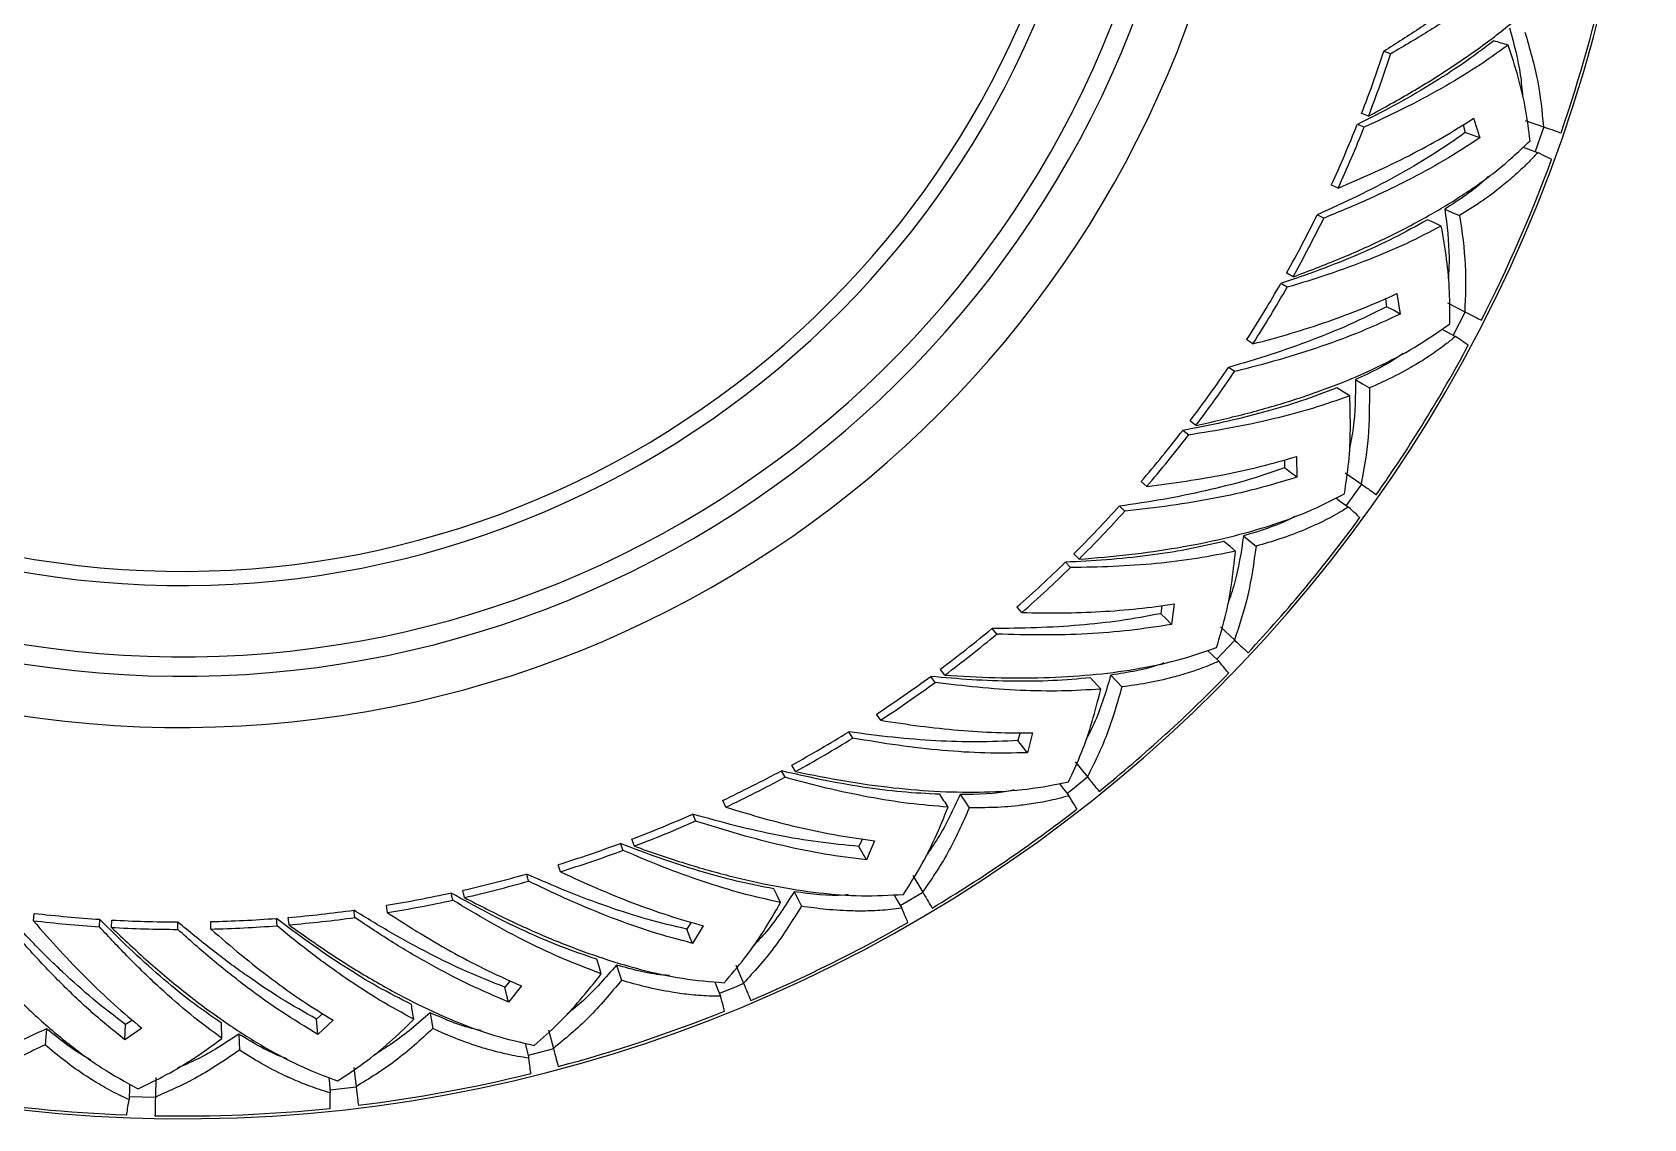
# Model space of a CAD drawing. Header units: millimetres. Extents: x 0 to 597, y 0 to 420.
# Drawn here: x 330.7 to 343.74, y 239.92 to 248.71 of the extents above; entities that cross this region are included whole.
import ezdxf

# ---------------------------------------------------------------- set-up
doc = ezdxf.new("R2010")
doc.units = ezdxf.units.MM

msp = doc.modelspace()

# ---------------------------------------------------------------- linework, layer by layer
at = {"color": 7, "linetype": 'Continuous', "lineweight": 25}
for p, q in [((341.695, 248.541), (341.638, 248.56)), ((341.478, 247.946), (341.423, 247.968)), ((341.514, 248.036), (341.458, 248.058)), ((342.279, 247.966), (342.296, 247.902)), ((342.364, 248.018), (342.413, 247.859)), ((342.781, 248.001), (342.928, 247.95)), ((342.932, 247.949), (342.861, 247.749)), ((342.413, 247.859), (342.296, 247.902)), ((341.267, 247.453), (341.213, 247.478)), ((341.152, 247.21), (341.098, 247.237)), ((340.903, 246.735), (340.851, 246.764)), ((340.855, 246.651), (340.803, 246.68)), ((341.651, 246.559), (341.659, 246.493)), ((341.743, 246.599), (341.769, 246.434)), ((342.152, 246.524), (342.292, 246.453)), ((342.295, 246.452), (342.197, 246.264)), ((340.577, 246.192), (340.527, 246.224)), ((340.43, 245.968), (340.38, 246.002)), ((340.058, 245.455), (340.01, 245.492)), ((340.117, 245.532), (340.069, 245.568)), ((340.833, 245.254), (340.832, 245.188)), ((340.929, 245.281), (340.932, 245.114)), ((339.719, 245.039), (339.673, 245.078)), ((341.325, 245.149), (341.453, 245.06)), ((341.456, 245.057), (341.333, 244.885)), ((339.541, 244.838), (339.497, 244.878)), ((339.102, 244.382), (339.06, 244.425)), ((339.171, 244.45), (339.129, 244.493)), ((338.708, 244.018), (338.669, 244.063)), ((339.841, 244.075), (339.831, 244.009)), ((339.94, 244.088), (339.92, 243.922)), ((340.314, 243.903), (340.428, 243.796)), ((338.505, 243.843), (338.466, 243.889)), ((340.431, 243.794), (340.285, 243.64)), ((338.006, 243.452), (337.97, 243.501)), ((338.084, 243.51), (338.048, 243.558)), ((339.428, 243.512), (339.516, 243.416)), ((339.346, 243.398), (339.264, 243.49)), ((337.565, 243.146), (337.532, 243.196)), ((337.339, 243.002), (337.308, 243.053)), ((338.695, 243.046), (338.676, 242.982)), ((338.795, 243.045), (338.752, 242.884)), ((336.791, 242.685), (336.763, 242.737)), ((336.876, 242.731), (336.847, 242.784)), ((339.139, 242.809), (339.238, 242.688)), ((336.312, 242.443), (336.287, 242.497)), ((336.068, 242.331), (336.044, 242.386)), ((335.481, 242.093), (335.46, 242.149)), ((335.572, 242.127), (335.551, 242.183)), ((337.417, 242.186), (337.389, 242.125)), ((337.451, 242.017), (337.389, 242.125)), ((337.516, 242.171), (337.451, 242.017)), ((334.973, 241.92), (334.956, 241.977)), ((334.716, 241.844), (334.7, 241.901)), ((337.824, 241.89), (337.905, 241.756)), ((334.102, 241.69), (334.089, 241.748)), ((334.197, 241.711), (334.183, 241.769)), ((330.708, 241.523), (330.715, 241.583)), ((332.777, 241.49), (332.771, 241.55)), ((333.31, 241.549), (333.301, 241.609)), ((333.575, 241.589), (333.565, 241.648)), ((331.243, 241.475), (331.246, 241.535)), ((331.34, 241.469), (331.343, 241.529)), ((331.876, 241.453), (331.876, 241.513)), ((332.144, 241.456), (332.143, 241.516)), ((332.68, 241.482), (332.675, 241.542)), ((336.032, 241.512), (335.996, 241.456)), ((336.128, 241.483), (336.042, 241.341)), ((335.426, 241.165), (335.467, 241.042)), ((336.394, 241.163), (336.455, 241.019)), ((334.566, 241.038), (334.523, 240.987)), ((334.657, 240.996), (334.552, 240.866)), ((333.049, 240.772), (332.999, 240.728)), ((331.449, 240.559), (331.454, 240.684)), ((331.585, 240.655), (331.449, 240.559)), ((331.509, 240.72), (331.454, 240.684)), ((332.234, 240.571), (332.231, 240.695)), ((333.133, 240.718), (333.011, 240.604)), ((334.876, 240.641), (334.916, 240.49)), ((334.917, 240.487), (334.712, 240.434)), ((331.698, 240.254), (331.695, 240.097)), ((333.3, 240.336), (333.319, 240.181)), ((333.32, 240.178), (333.109, 240.154)), ((331.695, 240.094), (331.483, 240.099))]:
    msp.add_line(p, q, dxfattribs=at)
at = {"color": 7, "linetype": 'Continuous', "lineweight": 25, "flags": 128}
for points in [[(342.764, 247.785), (342.808, 247.768), (342.882, 247.741)], [(342.131, 247.283), (342.191, 247.257), (342.25, 247.231)], [(342.102, 247.146), (342.046, 247.172), (341.99, 247.197)], [(341.769, 246.434), (341.714, 246.464), (341.659, 246.493)], [(342.106, 246.312), (342.147, 246.29), (342.217, 246.253)], [(341.409, 245.904), (341.465, 245.87), (341.52, 245.836)], [(341.362, 245.772), (341.309, 245.805), (341.257, 245.838)], [(340.932, 245.114), (340.882, 245.151), (340.832, 245.188)], [(341.249, 244.946), (341.287, 244.918), (341.351, 244.872)], [(340.437, 244.515), (340.39, 244.555), (340.343, 244.594)], [(340.502, 244.639), (340.553, 244.597), (340.603, 244.556)], [(339.92, 243.922), (339.876, 243.966), (339.831, 244.009)], [(340.211, 243.712), (340.244, 243.679), (340.301, 243.624)], [(338.752, 242.884), (338.714, 242.933), (338.676, 242.982)], [(339.24, 242.685), (339.104, 242.576), (339.074, 242.553)], [(338.208, 242.545), (338.245, 242.491), (338.282, 242.438)], [(336.755, 241.671), (336.728, 241.727), (336.701, 241.782)], [(336.865, 241.758), (336.894, 241.7), (336.923, 241.641)], [(337.672, 241.735), (337.696, 241.694), (337.735, 241.626)], [(337.906, 241.753), (337.806, 241.694), (337.724, 241.645)], [(336.042, 241.341), (336.019, 241.398), (335.996, 241.456)], [(335.304, 241.095), (335.286, 241.153), (335.267, 241.212)], [(336.222, 241.03), (336.239, 240.986), (336.269, 240.913)], [(334.552, 240.866), (334.537, 240.927), (334.523, 240.987)], [(336.456, 241.015), (336.402, 240.993), (336.26, 240.934)], [(333.918, 240.779), (333.929, 240.715), (333.941, 240.651)], [(330.814, 240.65), (330.808, 240.585), (330.802, 240.52)], [(333.011, 240.604), (333.005, 240.666), (332.999, 240.728)], [(332.371, 240.606), (332.373, 240.541), (332.376, 240.476)], [(334.687, 240.534), (334.698, 240.488), (334.717, 240.412)], [(333.098, 240.256), (333.103, 240.21), (333.111, 240.131)]]:
    msp.add_lwpolyline(points, dxfattribs=at)
at = {"color": 7, "linetype": 'Continuous', "lineweight": 25}
for radius, start, end in [(11.833, 176.9553, 77.3499), (8.667, 105.6409, 356.9553), (8.252, 176.9553, 73.794), (8.095, 176.9553, 73.565), (7.518, 176.9553, 72.6384), (7.403, 176.9553, 72.4351), (11.811, 340.9553, 347.8443), (10.241, 338.8395, 341.8234), (10.301, 338.8395, 341.8234), (10.241, 335.3153, 338.2991), (10.301, 335.3153, 338.2991), (11.811, 332.9553, 339.8443), (10.241, 330.8395, 333.8234), (10.301, 330.8395, 333.8234), (10.241, 327.3153, 330.2991), (10.301, 327.3153, 330.2991), (11.811, 324.9553, 331.8443), (10.241, 322.8395, 325.8234), (10.301, 322.8395, 325.8234), (10.241, 319.3153, 322.2991), (10.301, 319.3153, 322.2991), (10.241, 314.8395, 317.8234), (10.301, 314.8395, 317.8234), (11.811, 316.9553, 323.8443), (10.241, 311.3153, 314.2991), (10.301, 311.3153, 314.2991), (10.241, 306.8395, 309.8234), (10.301, 306.8395, 309.8234), (10.241, 303.3153, 306.2991), (11.811, 308.9553, 315.8443), (10.301, 303.3153, 306.2991), (10.241, 298.8395, 301.8234), (10.301, 298.8395, 301.8234), (10.241, 295.3153, 298.2991), (10.301, 295.3153, 298.2991), (10.241, 290.8395, 293.8234), (10.301, 290.8395, 293.8234), (11.811, 300.9553, 307.8443), (10.241, 287.3153, 290.2991), (10.301, 287.3153, 290.2991), (10.241, 282.8395, 285.8234), (10.301, 282.8395, 285.8234), (10.241, 279.3153, 282.2991), (10.301, 279.3153, 282.2991), (10.241, 263.3153, 266.2991), (10.241, 274.8395, 277.8234), (10.301, 274.8395, 277.8234), (10.301, 263.3153, 266.2991), (10.301, 266.8395, 269.8234), (10.241, 266.8395, 269.8234), (10.241, 271.3153, 274.2991), (10.301, 271.3153, 274.2991), (11.811, 292.9553, 299.8443), (11.811, 284.9553, 291.8443), (11.811, 276.9553, 283.8443), (11.811, 260.9553, 267.8443), (11.811, 268.9553, 275.8443)]:
    msp.add_arc((331.907, 251.755), radius, start, end, dxfattribs=at)
for points, knots in [([(341.514, 248.036), (341.633, 248.101), (341.872, 248.232), (342.206, 248.443), (342.517, 248.662), (342.798, 248.892), (343.052, 249.134), (343.19, 249.305), (343.26, 249.393)], [0, 0, 0, 0, 0.166041, 0.333058, 0.499186, 0.663306, 0.828996, 1, 1, 1, 1]), ([(342.731, 249.385), (342.651, 249.311), (342.492, 249.164), (342.224, 248.955), (341.942, 248.753), (341.739, 248.624), (341.638, 248.56)], [0, 0, 0, 0, 0.2550332, 0.4999956, 0.7499957, 1, 1, 1, 1]), ([(342.853, 249.359), (342.767, 249.284), (342.599, 249.138), (342.316, 248.93), (342.017, 248.73), (341.802, 248.604), (341.695, 248.541)], [0, 0, 0, 0, 0.255316, 0.500299, 0.750159, 1, 1, 1, 1]), ([(342.654, 248.75), (342.689, 248.621), (342.74, 248.432), (342.755, 248.252), (342.76, 248.194)], [0, 0, 0, 0, 0.6778361, 1, 1, 1, 1]), ([(342.526, 248.644), (342.445, 248.583), (342.283, 248.46), (342.01, 248.286), (341.725, 248.121), (341.522, 248.018), (341.423, 247.968)], [0, 0, 0, 0, 0.250449, 0.499999, 0.755253, 1, 1, 1, 1]), ([(342.644, 248.61), (342.558, 248.549), (342.387, 248.427), (342.1, 248.255), (341.798, 248.094), (341.583, 247.994), (341.478, 247.946)], [0, 0, 0, 0, 0.250635, 0.500174, 0.755311, 1, 1, 1, 1]), ([(342.644, 248.61), (342.625, 248.616), (342.585, 248.627), (342.546, 248.639), (342.526, 248.644)], [0, 0, 0, 0, 0.499978, 1, 1, 1, 1]), ([(342.821, 247.836), (342.81, 247.921), (342.789, 248.089), (342.729, 248.348), (342.672, 248.523), (342.644, 248.61)], [0, 0, 0, 0, 0.3393738, 0.6723346, 1, 1, 1, 1]), ([(342.779, 248.715), (342.817, 248.584), (342.893, 248.322), (342.917, 248.074), (342.928, 247.95)], [0, 0, 0, 0, 0.4995785, 1, 1, 1, 1]), ([(341.267, 247.453), (341.366, 247.495), (341.564, 247.58), (341.846, 247.717), (342.116, 247.862), (342.282, 247.966), (342.364, 248.018)], [0, 0, 0, 0, 0.249918, 0.49982, 0.749989, 1, 1, 1, 1]), ([(342.928, 247.95), (342.96, 247.939), (343.024, 247.917), (343.056, 247.906), (343.072, 247.9)], [0, 0, 0, 0, 0.498255, 1, 1, 1, 1]), ([(340.903, 246.735), (341.03, 246.783), (341.285, 246.88), (341.645, 247.041), (341.983, 247.216), (342.293, 247.404), (342.579, 247.608), (342.739, 247.759), (342.821, 247.836)], [0, 0, 0, 0, 0.166041, 0.333058, 0.499186, 0.663303, 0.828995, 1, 1, 1, 1]), ([(342.296, 247.902), (342.206, 247.839), (342.028, 247.716), (341.734, 247.546), (341.426, 247.386), (341.208, 247.286), (341.098, 247.237)], [0, 0, 0, 0, 0.255034, 0.499997, 0.749999, 1, 1, 1, 1]), ([(342.413, 247.859), (342.318, 247.797), (342.131, 247.675), (341.822, 247.509), (341.498, 247.353), (341.267, 247.258), (341.152, 247.21)], [0, 0, 0, 0, 0.255317, 0.500301, 0.75016, 1, 1, 1, 1]), ([(342.882, 247.741), (342.862, 247.719), (342.822, 247.675), (342.761, 247.615), (342.703, 247.561), (342.648, 247.514), (342.558, 247.44), (342.43, 247.344), (342.308, 247.267), (342.25, 247.231)], [0, 0, 0, 0, 0.120105, 0.230145, 0.33017, 0.420237, 0.500398, 0.764726, 1, 1, 1, 1]), ([(342.996, 247.685), (342.982, 247.691), (342.956, 247.704), (342.907, 247.729), (342.882, 247.741)], [0, 0, 0, 0, 0.500369, 1, 1, 1, 1]), ([(342.482, 247.547), (342.475, 247.54), (342.377, 247.442), (342.249, 247.36), (342.131, 247.283)], [0, 0, 0, 0, 0.073598, 1, 1, 1, 1]), ([(342.131, 247.283), (342.148, 247.151), (342.172, 246.956), (342.162, 246.776), (342.159, 246.718)], [0, 0, 0, 0, 0.677833, 1, 1, 1, 1]), ([(341.99, 247.197), (341.901, 247.147), (341.723, 247.048), (341.429, 246.914), (341.123, 246.79), (340.908, 246.716), (340.803, 246.68)], [0, 0, 0, 0, 0.250453, 0.499999, 0.755253, 1, 1, 1, 1]), ([(342.25, 247.231), (342.27, 247.096), (342.308, 246.826), (342.297, 246.578), (342.292, 246.453)], [0, 0, 0, 0, 0.499577, 1, 1, 1, 1]), ([(342.102, 247.146), (342.009, 247.098), (341.822, 247.001), (341.513, 246.871), (341.192, 246.753), (340.966, 246.684), (340.855, 246.651)], [0, 0, 0, 0, 0.2506376, 0.5001735, 0.7553099, 1, 1, 1, 1]), ([(342.17, 246.355), (342.171, 246.44), (342.173, 246.61), (342.149, 246.875), (342.118, 247.056), (342.102, 247.146)], [0, 0, 0, 0, 0.339378, 0.672331, 1, 1, 1, 1]), ([(340.577, 246.192), (340.681, 246.22), (340.889, 246.276), (341.188, 246.373), (341.475, 246.479), (341.653, 246.559), (341.743, 246.599)], [0, 0, 0, 0, 0.249916, 0.499817, 0.749988, 1, 1, 1, 1]), ([(341.659, 246.493), (341.561, 246.444), (341.368, 246.347), (341.053, 246.22), (340.726, 246.104), (340.495, 246.036), (340.38, 246.002)], [0, 0, 0, 0, 0.255033, 0.499995, 0.749998, 1, 1, 1, 1]), ([(341.769, 246.434), (341.666, 246.386), (341.464, 246.292), (341.134, 246.17), (340.792, 246.061), (340.55, 245.999), (340.43, 245.968)], [0, 0, 0, 0, 0.255318, 0.500304, 0.750161, 1, 1, 1, 1]), ([(342.292, 246.453), (342.322, 246.438), (342.382, 246.407), (342.412, 246.392), (342.427, 246.384)], [0, 0, 0, 0, 0.498256, 1, 1, 1, 1]), ([(340.117, 245.532), (340.249, 245.562), (340.515, 245.622), (340.895, 245.732), (341.253, 245.857), (341.587, 246.001), (341.898, 246.164), (342.078, 246.29), (342.17, 246.355)], [0, 0, 0, 0, 0.166042, 0.333057, 0.499187, 0.663304, 0.828995, 1, 1, 1, 1]), ([(342.217, 246.253), (342.193, 246.233), (342.148, 246.196), (342.079, 246.145), (342.014, 246.1), (341.954, 246.06), (341.854, 245.999), (341.713, 245.922), (341.582, 245.863), (341.52, 245.836)], [0, 0, 0, 0, 0.120105, 0.230143, 0.330171, 0.420242, 0.500397, 0.764724, 1, 1, 1, 1]), ([(342.321, 246.181), (342.309, 246.189), (342.285, 246.206), (342.24, 246.237), (342.217, 246.253)], [0, 0, 0, 0, 0.500369, 1, 1, 1, 1]), ([(341.794, 246.116), (341.786, 246.11), (341.675, 246.027), (341.537, 245.963), (341.409, 245.904)], [0, 0, 0, 0, 0.073591, 1, 1, 1, 1]), ([(341.409, 245.904), (341.407, 245.771), (341.405, 245.575), (341.37, 245.398), (341.358, 245.34)], [0, 0, 0, 0, 0.677835, 1, 1, 1, 1]), ([(341.257, 245.838), (341.162, 245.801), (340.973, 245.728), (340.663, 245.636), (340.343, 245.556), (340.12, 245.513), (340.01, 245.492)], [0, 0, 0, 0, 0.250449, 0.499996, 0.755251, 1, 1, 1, 1]), ([(341.362, 245.772), (341.262, 245.737), (341.064, 245.667), (340.74, 245.582), (340.406, 245.51), (340.172, 245.473), (340.058, 245.455)], [0, 0, 0, 0, 0.250639, 0.500175, 0.75531, 1, 1, 1, 1]), ([(341.318, 244.979), (341.331, 245.064), (341.357, 245.232), (341.37, 245.497), (341.364, 245.681), (341.362, 245.772)], [0, 0, 0, 0, 0.339368, 0.672334, 1, 1, 1, 1]), ([(341.52, 245.836), (341.52, 245.7), (341.521, 245.427), (341.476, 245.182), (341.453, 245.06)], [0, 0, 0, 0, 0.499584, 1, 1, 1, 1]), ([(339.719, 245.039), (339.826, 245.053), (340.039, 245.08), (340.348, 245.134), (340.648, 245.199), (340.835, 245.253), (340.929, 245.281)], [0, 0, 0, 0, 0.249916, 0.499816, 0.749986, 1, 1, 1, 1]), ([(340.832, 245.188), (340.728, 245.152), (340.523, 245.083), (340.193, 245.001), (339.854, 244.931), (339.616, 244.896), (339.497, 244.878)], [0, 0, 0, 0, 0.255033, 0.499994, 0.749997, 1, 1, 1, 1]), ([(340.932, 245.114), (340.824, 245.081), (340.611, 245.015), (340.267, 244.941), (339.913, 244.88), (339.665, 244.852), (339.541, 244.838)], [0, 0, 0, 0, 0.255318, 0.500304, 0.75016, 1, 1, 1, 1]), ([(339.171, 244.45), (339.306, 244.461), (339.578, 244.484), (339.969, 244.54), (340.342, 244.614), (340.692, 244.71), (341.022, 244.828), (341.219, 244.928), (341.318, 244.979)], [0, 0, 0, 0, 0.166042, 0.333057, 0.499185, 0.663302, 0.828992, 1, 1, 1, 1]), ([(341.453, 245.06), (341.48, 245.04), (341.536, 245.002), (341.564, 244.982), (341.577, 244.972)], [0, 0, 0, 0, 0.498255, 1, 1, 1, 1]), ([(341.351, 244.872), (341.325, 244.856), (341.275, 244.825), (341.199, 244.784), (341.129, 244.748), (341.063, 244.718), (340.956, 244.671), (340.806, 244.614), (340.668, 244.574), (340.603, 244.556)], [0, 0, 0, 0, 0.120106, 0.230142, 0.330174, 0.420243, 0.500401, 0.764724, 1, 1, 1, 1]), ([(341.444, 244.786), (341.433, 244.796), (341.412, 244.816), (341.371, 244.853), (341.351, 244.872)], [0, 0, 0, 0, 0.500373, 1, 1, 1, 1]), ([(340.913, 244.795), (340.904, 244.79), (340.783, 244.723), (340.637, 244.679), (340.502, 244.639)], [0, 0, 0, 0, 0.073598, 1, 1, 1, 1]), ([(340.343, 244.594), (340.244, 244.571), (340.046, 244.525), (339.726, 244.477), (339.398, 244.442), (339.171, 244.431), (339.06, 244.425)], [0, 0, 0, 0, 0.250451, 0.499997, 0.755252, 1, 1, 1, 1]), ([(340.502, 244.639), (340.482, 244.507), (340.452, 244.313), (340.393, 244.142), (340.374, 244.088)], [0, 0, 0, 0, 0.67785, 1, 1, 1, 1]), ([(340.603, 244.556), (340.584, 244.421), (340.547, 244.15), (340.468, 243.914), (340.428, 243.796)], [0, 0, 0, 0, 0.49957, 1, 1, 1, 1]), ([(340.437, 244.515), (340.334, 244.494), (340.128, 244.452), (339.795, 244.412), (339.454, 244.388), (339.217, 244.384), (339.102, 244.382)], [0, 0, 0, 0, 0.250637, 0.500175, 0.755311, 1, 1, 1, 1]), ([(340.284, 243.735), (340.308, 243.817), (340.357, 243.98), (340.407, 244.241), (340.427, 244.424), (340.437, 244.515)], [0, 0, 0, 0, 0.339372, 0.672324, 1, 1, 1, 1]), ([(338.708, 244.018), (338.816, 244.016), (339.031, 244.013), (339.345, 244.024), (339.65, 244.047), (339.844, 244.074), (339.94, 244.088)], [0, 0, 0, 0, 0.2499167, 0.4998156, 0.7499868, 1, 1, 1, 1]), ([(339.831, 244.009), (339.723, 243.989), (339.511, 243.949), (339.173, 243.913), (338.827, 243.892), (338.586, 243.89), (338.466, 243.889)], [0, 0, 0, 0, 0.255035, 0.499995, 0.749998, 1, 1, 1, 1]), ([(339.92, 243.922), (339.808, 243.905), (339.588, 243.87), (339.237, 243.843), (338.878, 243.833), (338.629, 243.84), (338.505, 243.843)], [0, 0, 0, 0, 0.255316, 0.500302, 0.75016, 1, 1, 1, 1]), ([(340.428, 243.796), (340.453, 243.773), (340.502, 243.727), (340.527, 243.704), (340.539, 243.692)], [0, 0, 0, 0, 0.498254, 1, 1, 1, 1]), ([(338.084, 243.51), (338.219, 243.503), (338.492, 243.487), (338.886, 243.488), (339.266, 243.51), (339.626, 243.556), (339.97, 243.626), (340.178, 243.699), (340.284, 243.735)], [0, 0, 0, 0, 0.166041, 0.333057, 0.499185, 0.663302, 0.828993, 1, 1, 1, 1]), ([(339.264, 243.49), (339.163, 243.481), (338.96, 243.463), (338.637, 243.46), (338.308, 243.471), (338.081, 243.491), (337.97, 243.501)], [0, 0, 0, 0, 0.250451, 0.499997, 0.755251, 1, 1, 1, 1]), ([(339.428, 243.512), (339.39, 243.384), (339.333, 243.196), (339.251, 243.036), (339.224, 242.984)], [0, 0, 0, 0, 0.677841, 1, 1, 1, 1]), ([(339.857, 243.61), (339.847, 243.606), (339.718, 243.557), (339.568, 243.533), (339.428, 243.512)], [0, 0, 0, 0, 0.073595, 1, 1, 1, 1]), ([(340.301, 243.624), (340.273, 243.612), (340.219, 243.588), (340.139, 243.558), (340.064, 243.533), (339.995, 243.512), (339.882, 243.481), (339.726, 243.445), (339.583, 243.425), (339.516, 243.416)], [0, 0, 0, 0, 0.120104, 0.23014, 0.330172, 0.420241, 0.5004, 0.764725, 1, 1, 1, 1]), ([(340.382, 243.527), (340.372, 243.538), (340.354, 243.56), (340.319, 243.603), (340.301, 243.624)], [0, 0, 0, 0, 0.500373, 1, 1, 1, 1]), ([(339.346, 243.398), (339.241, 243.392), (339.031, 243.379), (338.697, 243.386), (338.355, 243.409), (338.121, 243.438), (338.006, 243.452)], [0, 0, 0, 0, 0.250636, 0.500174, 0.755312, 1, 1, 1, 1]), ([(339.086, 242.648), (339.122, 242.725), (339.193, 242.88), (339.279, 243.131), (339.324, 243.31), (339.346, 243.398)], [0, 0, 0, 0, 0.339373, 0.672338, 1, 1, 1, 1]), ([(339.516, 243.416), (339.479, 243.284), (339.405, 243.022), (339.293, 242.799), (339.238, 242.688)], [0, 0, 0, 0, 0.4995691, 1, 1, 1, 1]), ([(337.565, 243.146), (337.672, 243.13), (337.885, 243.097), (338.197, 243.064), (338.502, 243.044), (338.698, 243.044), (338.795, 243.045)], [0, 0, 0, 0, 0.249917, 0.4998168, 0.7499867, 1, 1, 1, 1]), ([(338.676, 242.982), (338.566, 242.977), (338.351, 242.967), (338.011, 242.978), (337.665, 243.005), (337.427, 243.037), (337.308, 243.053)], [0, 0, 0, 0, 0.255034, 0.499995, 0.749996, 1, 1, 1, 1]), ([(338.752, 242.884), (338.639, 242.881), (338.416, 242.877), (338.065, 242.9), (337.708, 242.94), (337.462, 242.981), (337.339, 243.002)], [0, 0, 0, 0, 0.2553158, 0.5003019, 0.7501592, 1, 1, 1, 1]), ([(338.043, 242.547), (337.941, 242.552), (337.738, 242.562), (337.417, 242.604), (337.092, 242.661), (336.871, 242.712), (336.763, 242.737)], [0, 0, 0, 0, 0.25045, 0.499996, 0.75525, 1, 1, 1, 1]), ([(336.876, 242.731), (337.01, 242.704), (337.277, 242.651), (337.668, 242.597), (338.047, 242.566), (338.41, 242.562), (338.76, 242.583), (338.976, 242.626), (339.086, 242.648)], [0, 0, 0, 0, 0.166042, 0.333057, 0.499185, 0.663303, 0.828993, 1, 1, 1, 1]), ([(338.111, 242.444), (338.006, 242.452), (337.796, 242.469), (337.466, 242.523), (337.131, 242.593), (336.903, 242.654), (336.791, 242.685)], [0, 0, 0, 0, 0.250636, 0.500172, 0.75531, 1, 1, 1, 1]), ([(339.011, 242.635), (339.02, 242.622), (339.046, 242.589), (339.072, 242.556), (339.088, 242.535)], [0, 0, 0, 0, 0.372308, 1, 1, 1, 1]), ([(339.238, 242.688), (339.259, 242.662), (339.301, 242.609), (339.323, 242.583), (339.333, 242.57)], [0, 0, 0, 0, 0.4982518, 1, 1, 1, 1]), ([(338.208, 242.545), (338.152, 242.424), (338.07, 242.246), (337.966, 242.098), (337.933, 242.051)], [0, 0, 0, 0, 0.677837, 1, 1, 1, 1]), ([(338.111, 242.444), (338.1, 242.461), (338.077, 242.495), (338.054, 242.529), (338.043, 242.547)], [0, 0, 0, 0, 0.500012, 1, 1, 1, 1]), ([(338.646, 242.583), (338.636, 242.58), (338.501, 242.549), (338.349, 242.547), (338.208, 242.545)], [0, 0, 0, 0, 0.073598, 1, 1, 1, 1]), ([(339.088, 242.535), (339.059, 242.527), (339.002, 242.511), (338.918, 242.492), (338.84, 242.478), (338.769, 242.467), (338.653, 242.451), (338.493, 242.438), (338.349, 242.438), (338.282, 242.438)], [0, 0, 0, 0, 0.120101, 0.230141, 0.330171, 0.420238, 0.500398, 0.764724, 1, 1, 1, 1]), ([(339.154, 242.427), (339.146, 242.44), (339.131, 242.465), (339.102, 242.512), (339.088, 242.535)], [0, 0, 0, 0, 0.500372, 1, 1, 1, 1]), ([(337.389, 242.125), (337.28, 242.136), (337.065, 242.156), (336.73, 242.214), (336.391, 242.289), (336.16, 242.354), (336.044, 242.386)], [0, 0, 0, 0, 0.255034, 0.499994, 0.749994, 1, 1, 1, 1]), ([(337.451, 242.017), (337.338, 242.031), (337.117, 242.058), (336.773, 242.129), (336.425, 242.218), (336.187, 242.293), (336.068, 242.331)], [0, 0, 0, 0, 0.255316, 0.500301, 0.750158, 1, 1, 1, 1]), ([(336.312, 242.443), (336.415, 242.412), (336.621, 242.349), (336.926, 242.273), (337.226, 242.211), (337.419, 242.184), (337.516, 242.171)], [0, 0, 0, 0, 0.249916, 0.499816, 0.749985, 1, 1, 1, 1]), ([(337.749, 241.737), (337.795, 241.809), (337.887, 241.952), (338.007, 242.189), (338.077, 242.36), (338.111, 242.444)], [0, 0, 0, 0, 0.339382, 0.672336, 1, 1, 1, 1]), ([(338.282, 242.438), (338.227, 242.313), (338.116, 242.064), (337.975, 241.859), (337.905, 241.756)], [0, 0, 0, 0, 0.499569, 1, 1, 1, 1]), ([(336.701, 241.782), (336.601, 241.802), (336.401, 241.84), (336.09, 241.926), (335.776, 242.028), (335.564, 242.109), (335.46, 242.149)], [0, 0, 0, 0, 0.25045, 0.499999, 0.755252, 1, 1, 1, 1]), ([(336.755, 241.671), (336.652, 241.694), (336.447, 241.74), (336.127, 241.839), (335.805, 241.955), (335.588, 242.048), (335.481, 242.093)], [0, 0, 0, 0, 0.250637, 0.500174, 0.755313, 1, 1, 1, 1]), ([(335.572, 242.127), (335.7, 242.082), (335.958, 241.992), (336.338, 241.885), (336.708, 241.801), (337.067, 241.746), (337.417, 241.719), (337.637, 241.731), (337.749, 241.737)], [0, 0, 0, 0, 0.166042, 0.333057, 0.499186, 0.663303, 0.828993, 1, 1, 1, 1]), ([(335.996, 241.456), (335.889, 241.481), (335.679, 241.531), (335.355, 241.636), (335.03, 241.757), (334.81, 241.853), (334.7, 241.901)], [0, 0, 0, 0, 0.255034, 0.499994, 0.749996, 1, 1, 1, 1]), ([(336.042, 241.341), (335.932, 241.37), (335.717, 241.427), (335.386, 241.546), (335.054, 241.682), (334.829, 241.79), (334.716, 241.844)], [0, 0, 0, 0, 0.255316, 0.500302, 0.75016, 1, 1, 1, 1]), ([(334.973, 241.92), (335.071, 241.875), (335.267, 241.785), (335.558, 241.667), (335.846, 241.564), (336.034, 241.51), (336.128, 241.483)], [0, 0, 0, 0, 0.249919, 0.499816, 0.749988, 1, 1, 1, 1]), ([(335.267, 241.212), (335.17, 241.245), (334.978, 241.311), (334.681, 241.439), (334.385, 241.584), (334.186, 241.694), (334.089, 241.748)], [0, 0, 0, 0, 0.250452, 0.499998, 0.755251, 1, 1, 1, 1]), ([(335.304, 241.095), (335.206, 241.132), (335.009, 241.206), (334.706, 241.348), (334.403, 241.508), (334.201, 241.63), (334.102, 241.69)], [0, 0, 0, 0, 0.250636, 0.500173, 0.75531, 1, 1, 1, 1]), ([(334.197, 241.711), (334.317, 241.649), (334.56, 241.524), (334.921, 241.364), (335.276, 241.23), (335.624, 241.125), (335.967, 241.05), (336.186, 241.031), (336.298, 241.022)], [0, 0, 0, 0, 0.166041, 0.333058, 0.499185, 0.663303, 0.828993, 1, 1, 1, 1]), ([(336.865, 241.758), (336.793, 241.646), (336.687, 241.481), (336.563, 241.349), (336.523, 241.307)], [0, 0, 0, 0, 0.677842, 1, 1, 1, 1]), ([(337.304, 241.734), (337.293, 241.733), (337.156, 241.721), (337.005, 241.74), (336.865, 241.758)], [0, 0, 0, 0, 0.073599, 1, 1, 1, 1]), ([(337.905, 241.756), (337.922, 241.727), (337.957, 241.669), (337.974, 241.64), (337.983, 241.625)], [0, 0, 0, 0, 0.4982542, 1, 1, 1, 1]), ([(329.914, 241.648), (329.999, 241.542), (330.169, 241.329), (330.434, 241.037), (330.704, 240.769), (330.979, 240.533), (331.262, 240.324), (331.455, 240.218), (331.553, 240.164)], [0, 0, 0, 0, 0.16604, 0.333055, 0.499187, 0.663303, 0.828993, 1, 1, 1, 1]), ([(331.449, 240.559), (331.36, 240.631), (331.187, 240.771), (330.933, 241.014), (330.685, 241.273), (330.523, 241.463), (330.442, 241.558)], [0, 0, 0, 0, 0.255313, 0.500296, 0.750155, 1, 1, 1, 1]), ([(331.454, 240.684), (331.366, 240.75), (331.195, 240.881), (330.942, 241.108), (330.694, 241.351), (330.532, 241.529), (330.451, 241.617)], [0, 0, 0, 0, 0.255031, 0.499996, 0.749997, 1, 1, 1, 1]), ([(334.523, 240.987), (334.42, 241.027), (334.219, 241.106), (333.914, 241.255), (333.609, 241.42), (333.404, 241.546), (333.301, 241.609)], [0, 0, 0, 0, 0.2550363, 0.4999957, 0.7499979, 1, 1, 1, 1]), ([(334.552, 240.866), (334.448, 240.911), (334.243, 240.998), (333.931, 241.161), (333.621, 241.342), (333.413, 241.48), (333.31, 241.549)], [0, 0, 0, 0, 0.255317, 0.500306, 0.750164, 1, 1, 1, 1]), ([(333.575, 241.589), (333.665, 241.531), (333.846, 241.414), (334.118, 241.257), (334.389, 241.115), (334.568, 241.036), (334.657, 240.996)], [0, 0, 0, 0, 0.249918, 0.499817, 0.749988, 1, 1, 1, 1]), ([(336.298, 241.022), (336.354, 241.087), (336.465, 241.215), (336.617, 241.433), (336.709, 241.592), (336.755, 241.671)], [0, 0, 0, 0, 0.339378, 0.672335, 1, 1, 1, 1]), ([(336.923, 241.641), (336.851, 241.526), (336.707, 241.294), (336.539, 241.11), (336.455, 241.019)], [0, 0, 0, 0, 0.4995774, 1, 1, 1, 1]), ([(337.735, 241.626), (337.705, 241.622), (337.646, 241.614), (337.561, 241.607), (337.482, 241.603), (337.41, 241.602), (337.292, 241.603), (337.133, 241.612), (336.99, 241.632), (336.923, 241.641)], [0, 0, 0, 0, 0.120104, 0.230142, 0.330172, 0.42024, 0.5004, 0.764724, 1, 1, 1, 1]), ([(337.785, 241.51), (337.78, 241.523), (337.768, 241.55), (337.746, 241.6), (337.735, 241.626)], [0, 0, 0, 0, 0.500366, 1, 1, 1, 1]), ([(330.708, 241.523), (330.779, 241.442), (330.921, 241.28), (331.139, 241.055), (331.36, 240.843), (331.51, 240.718), (331.585, 240.655)], [0, 0, 0, 0, 0.249915, 0.499818, 0.749988, 1, 1, 1, 1]), ([(332.234, 240.571), (332.15, 240.634), (331.981, 240.759), (331.729, 240.98), (331.482, 241.217), (331.321, 241.39), (331.243, 241.475)], [0, 0, 0, 0, 0.250636, 0.500172, 0.755312, 1, 1, 1, 1]), ([(332.231, 240.695), (332.147, 240.753), (331.98, 240.869), (331.731, 241.074), (331.486, 241.295), (331.325, 241.456), (331.246, 241.535)], [0, 0, 0, 0, 0.2504525, 0.4999974, 0.7552566, 1, 1, 1, 1]), ([(331.34, 241.469), (331.438, 241.376), (331.637, 241.189), (331.94, 240.936), (332.245, 240.709), (332.55, 240.513), (332.859, 240.346), (333.065, 240.267), (333.169, 240.227)], [0, 0, 0, 0, 0.166041, 0.333059, 0.499185, 0.663304, 0.828994, 1, 1, 1, 1]), ([(332.999, 240.728), (332.903, 240.782), (332.715, 240.888), (332.433, 241.078), (332.154, 241.284), (331.969, 241.437), (331.876, 241.513)], [0, 0, 0, 0, 0.255031, 0.499994, 0.749994, 1, 1, 1, 1]), ([(333.011, 240.604), (332.914, 240.663), (332.723, 240.777), (332.437, 240.983), (332.155, 241.205), (331.969, 241.371), (331.876, 241.453)], [0, 0, 0, 0, 0.255319, 0.500306, 0.750164, 1, 1, 1, 1]), ([(332.144, 241.456), (332.225, 241.386), (332.388, 241.245), (332.636, 241.052), (332.884, 240.873), (333.05, 240.77), (333.133, 240.718)], [0, 0, 0, 0, 0.249911, 0.499812, 0.749982, 1, 1, 1, 1]), ([(333.767, 240.847), (333.676, 240.893), (333.494, 240.985), (333.219, 241.154), (332.945, 241.338), (332.764, 241.475), (332.675, 241.542)], [0, 0, 0, 0, 0.25045, 0.5, 0.755252, 1, 1, 1, 1]), ([(333.788, 240.726), (333.695, 240.776), (333.511, 240.877), (333.23, 241.06), (332.953, 241.26), (332.77, 241.409), (332.68, 241.482)], [0, 0, 0, 0, 0.250636, 0.500174, 0.75531, 1, 1, 1, 1]), ([(332.777, 241.49), (332.887, 241.412), (333.11, 241.254), (333.445, 241.046), (333.779, 240.863), (334.108, 240.712), (334.437, 240.589), (334.652, 240.54), (334.761, 240.515)], [0, 0, 0, 0, 0.166041, 0.333059, 0.499185, 0.663303, 0.828993, 1, 1, 1, 1]), ([(335.426, 241.165), (335.339, 241.064), (335.21, 240.916), (335.07, 240.803), (335.024, 240.766)], [0, 0, 0, 0, 0.677837, 1, 1, 1, 1]), ([(335.856, 241.081), (335.846, 241.081), (335.709, 241.088), (335.562, 241.128), (335.426, 241.165)], [0, 0, 0, 0, 0.073597, 1, 1, 1, 1]), ([(334.761, 240.515), (334.826, 240.572), (334.953, 240.684), (335.134, 240.879), (335.248, 241.023), (335.304, 241.095)], [0, 0, 0, 0, 0.339374, 0.672332, 1, 1, 1, 1]), ([(335.467, 241.042), (335.379, 240.937), (335.205, 240.728), (335.012, 240.569), (334.916, 240.49)], [0, 0, 0, 0, 0.499583, 1, 1, 1, 1]), ([(336.269, 240.913), (336.238, 240.913), (336.179, 240.914), (336.094, 240.919), (336.015, 240.926), (335.943, 240.935), (335.827, 240.953), (335.67, 240.984), (335.532, 241.023), (335.467, 241.042)], [0, 0, 0, 0, 0.120102, 0.230142, 0.330171, 0.42024, 0.500399, 0.764723, 1, 1, 1, 1]), ([(336.302, 240.791), (336.298, 240.805), (336.291, 240.833), (336.276, 240.887), (336.269, 240.913)], [0, 0, 0, 0, 0.5003724, 1, 1, 1, 1]), ([(336.455, 241.019), (336.468, 240.988), (336.494, 240.925), (336.507, 240.894), (336.514, 240.878)], [0, 0, 0, 0, 0.498253, 1, 1, 1, 1]), ([(333.918, 240.779), (333.817, 240.691), (333.67, 240.562), (333.515, 240.469), (333.465, 240.439)], [0, 0, 0, 0, 0.677845, 1, 1, 1, 1]), ([(333.788, 240.726), (333.784, 240.746), (333.777, 240.787), (333.77, 240.827), (333.767, 240.847)], [0, 0, 0, 0, 0.500019, 1, 1, 1, 1]), ([(334.333, 240.635), (334.323, 240.637), (334.187, 240.663), (334.047, 240.723), (333.918, 240.779)], [0, 0, 0, 0, 0.073604, 1, 1, 1, 1]), ([(330.814, 240.65), (330.694, 240.593), (330.516, 240.509), (330.342, 240.463), (330.286, 240.448)], [0, 0, 0, 0, 0.677843, 1, 1, 1, 1]), ([(331.174, 240.397), (331.165, 240.402), (331.042, 240.465), (330.924, 240.561), (330.814, 240.65)], [0, 0, 0, 0, 0.073597, 1, 1, 1, 1]), ([(333.169, 240.227), (333.241, 240.274), (333.383, 240.367), (333.589, 240.535), (333.722, 240.663), (333.788, 240.726)], [0, 0, 0, 0, 0.3393748, 0.6723375, 1, 1, 1, 1]), ([(333.941, 240.651), (333.84, 240.559), (333.638, 240.376), (333.426, 240.246), (333.319, 240.181)], [0, 0, 0, 0, 0.499573, 1, 1, 1, 1]), ([(334.717, 240.412), (334.687, 240.416), (334.629, 240.425), (334.545, 240.442), (334.468, 240.46), (334.398, 240.479), (334.286, 240.512), (334.135, 240.565), (334.003, 240.623), (333.941, 240.651)], [0, 0, 0, 0, 0.120102, 0.230142, 0.330172, 0.420241, 0.5004, 0.764725, 1, 1, 1, 1]), ([(330.802, 240.52), (330.679, 240.46), (330.435, 240.34), (330.195, 240.274), (330.075, 240.24)], [0, 0, 0, 0, 0.4995758, 1, 1, 1, 1]), ([(331.482, 240.076), (331.454, 240.089), (331.401, 240.113), (331.324, 240.153), (331.255, 240.192), (331.194, 240.229), (331.095, 240.292), (330.964, 240.384), (330.854, 240.477), (330.802, 240.52)], [0, 0, 0, 0, 0.120105, 0.230144, 0.33017, 0.420237, 0.5004, 0.764728, 1, 1, 1, 1]), ([(331.553, 240.164), (331.63, 240.2), (331.784, 240.273), (332.012, 240.41), (332.161, 240.518), (332.234, 240.571)], [0, 0, 0, 0, 0.339377, 0.672335, 1, 1, 1, 1]), ([(332.371, 240.606), (332.259, 240.533), (332.095, 240.425), (331.928, 240.355), (331.875, 240.333)], [0, 0, 0, 0, 0.677836, 1, 1, 1, 1]), ([(332.761, 240.406), (332.752, 240.409), (332.621, 240.454), (332.491, 240.533), (332.371, 240.606)], [0, 0, 0, 0, 0.073595, 1, 1, 1, 1]), ([(332.376, 240.476), (332.263, 240.399), (332.037, 240.246), (331.809, 240.147), (331.695, 240.097)], [0, 0, 0, 0, 0.499575, 1, 1, 1, 1]), ([(333.111, 240.131), (333.082, 240.14), (333.026, 240.156), (332.945, 240.185), (332.871, 240.213), (332.805, 240.242), (332.698, 240.29), (332.556, 240.364), (332.433, 240.44), (332.376, 240.476)], [0, 0, 0, 0, 0.120103, 0.230145, 0.330174, 0.420244, 0.500404, 0.764728, 1, 1, 1, 1]), ([(334.734, 240.286), (334.732, 240.301), (334.728, 240.33), (334.721, 240.384), (334.717, 240.412)], [0, 0, 0, 0, 0.500368, 1, 1, 1, 1]), ([(334.916, 240.49), (334.925, 240.458), (334.942, 240.393), (334.951, 240.36), (334.956, 240.343)], [0, 0, 0, 0, 0.49826, 1, 1, 1, 1]), ([(331.487, 240.202), (331.486, 240.187), (331.485, 240.145), (331.483, 240.103), (331.482, 240.076)], [0, 0, 0, 0, 0.372303, 1, 1, 1, 1]), ([(333.11, 240.005), (333.11, 240.019), (333.111, 240.048), (333.111, 240.103), (333.111, 240.131)], [0, 0, 0, 0, 0.500372, 1, 1, 1, 1]), ([(333.319, 240.181), (333.323, 240.148), (333.332, 240.081), (333.336, 240.047), (333.338, 240.03)], [0, 0, 0, 0, 0.498259, 1, 1, 1, 1]), ([(331.463, 239.951), (331.465, 239.966), (331.47, 239.995), (331.478, 240.049), (331.482, 240.076)], [0, 0, 0, 0, 0.5003713, 1, 1, 1, 1]), ([(331.695, 240.097), (331.694, 240.064), (331.693, 239.996), (331.692, 239.962), (331.692, 239.945)], [0, 0, 0, 0, 0.498259, 1, 1, 1, 1])]:
    msp.add_open_spline(points, degree=3, knots=knots, dxfattribs=at)

doc.saveas('drawing.dxf')
